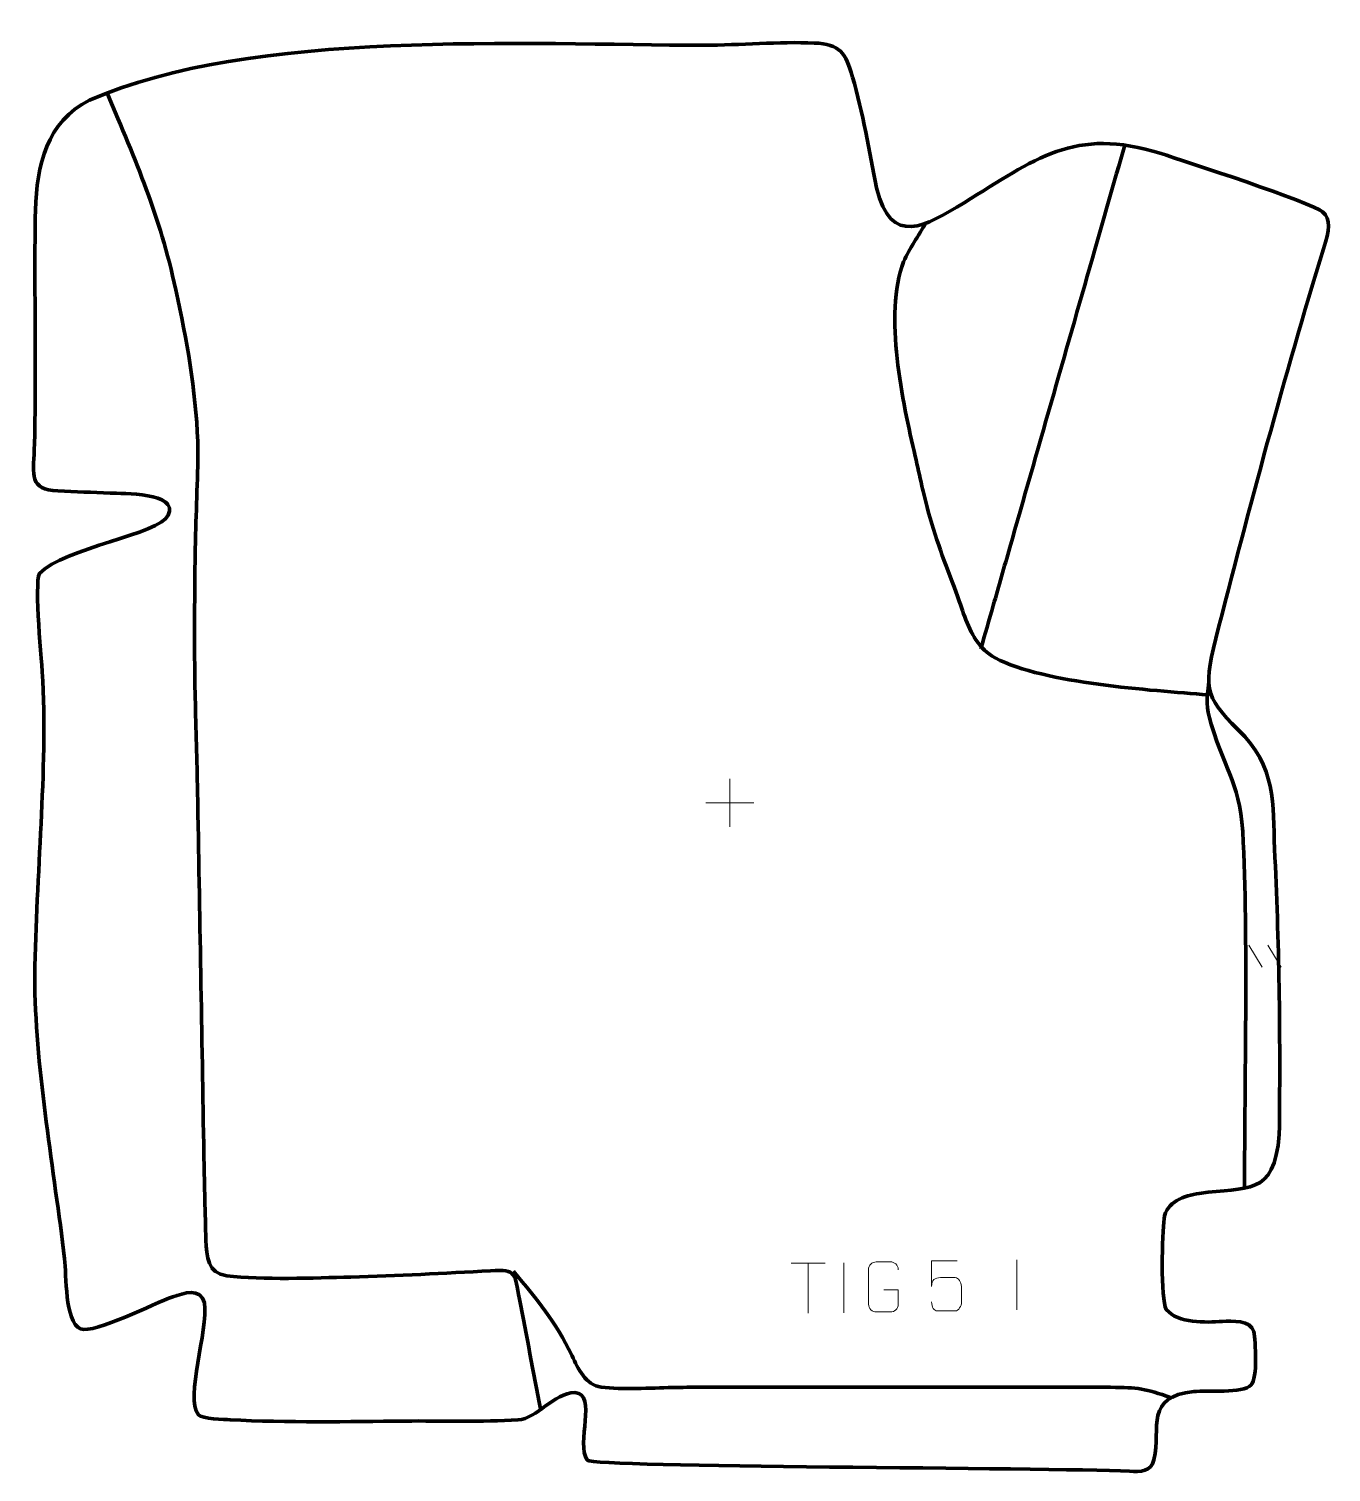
# Model space of a CAD drawing. Header units: millimetres. Extents: x -623 to 26, y 47 to 766.
import ezdxf

# ---------------------------------------------------------------- set-up
doc = ezdxf.new("R2010")
doc.units = ezdxf.units.MM
doc.header["$MEASUREMENT"] = 0
doc.layers.add('layer 2', color=7, linetype='Continuous')
doc.layers.add('layer 3', color=7, linetype='Continuous')

msp = doc.modelspace()

# ---------------------------------------------------------------- linework, layer by layer
at = {"layer": 'layer 2', "color": 140, "lineweight": 158}
for points, knots in [([(-584.2888, 734.1277), (-569.5831, 699.1619), (-558.2482, 673.6863), (-550.0151, 636.0314), (-550.0151, 636.0314), (-544.4523, 610.5895), (-540.1841, 586.5295), (-539.061, 560.4273), (-539.061, 560.4273), (-538.8829, 543.928), (-539.9168, 527.4228), (-540.2339, 510.9264), (-540.2339, 510.9264), (-540.6819, 485.3171), (-540.9049, 459.7616), (-540.3871, 434.1501), (-540.3871, 434.1501), (-540.3871, 434.1501), (-540.3533, 432.6389), (-540.3533, 432.6389), (-540.3533, 432.6389), (-539.9714, 417.0878), (-539.4911, 401.5429), (-539.1942, 385.9893), (-539.1942, 385.9893), (-538.0679, 325.4855), (-537.0795, 264.9793), (-536.0137, 204.4744), (-536.0137, 204.4744), (-536.0137, 204.4744), (-535.9873, 202.9743), (-535.9873, 202.9743), (-535.9873, 202.9743), (-535.7446, 189.4683), (-535.4269, 175.9712), (-534.9854, 162.4701), (-534.9854, 162.4701), (-534.7147, 154.3008), (-534.1494, 145.8248), (-524.6466, 144.7267), (-524.6466, 144.7267), (-506.6525, 142.6476), (-481.0951, 143.5671), (-462.7895, 144.102), (-462.7895, 144.102), (-439.5441, 144.7814), (-416.3109, 145.9304), (-393.0916, 147.2112), (-393.0916, 147.2112), (-379.7305, 147.9476), (-381.2219, 145.8551), (-378.6855, 133.0778), (-378.6855, 133.0778), (-375.0802, 114.9152), (-371.8633, 96.6046), (-368.3078, 78.4025)], [0, 0, 0, 0, 0.06666667, 0.06666667, 0.06666667, 0.06666667, 0.13333333, 0.13333333, 0.13333333, 0.13333333, 0.2, 0.2, 0.2, 0.2, 0.26666667, 0.26666667, 0.26666667, 0.26666667, 0.33333333, 0.33333333, 0.33333333, 0.33333333, 0.4, 0.4, 0.4, 0.4, 0.46666667, 0.46666667, 0.46666667, 0.46666667, 0.53333333, 0.53333333, 0.53333333, 0.53333333, 0.6, 0.6, 0.6, 0.6, 0.66666667, 0.66666667, 0.66666667, 0.66666667, 0.73333333, 0.73333333, 0.73333333, 0.73333333, 0.8, 0.8, 0.8, 0.8, 0.86666667, 0.86666667, 0.86666667, 0.86666667, 1, 1, 1, 1]), ([(-77.0178, 708.0803), (-82.3748, 689.3289), (-87.7319, 670.5775), (-93.0889, 651.8261), (-93.0889, 651.8261), (-106.8251, 603.7456), (-120.561, 555.665), (-134.297, 507.5844), (-134.297, 507.5844), (-137.0442, 497.9683), (-139.7914, 488.3522), (-142.5386, 478.7361), (-142.5386, 478.7361), (-144.599, 471.5241), (-146.6594, 464.312), (-148.7198, 457.0999)], [0, 0, 0, 0, 0.2, 0.2, 0.2, 0.2, 0.4, 0.4, 0.4, 0.4, 0.6, 0.6, 0.6, 0.6, 1, 1, 1, 1]), ([(-35.5723, 434.1568), (-64.6874, 436.6634), (-116.4613, 439.6046), (-141.6183, 452.5445), (-141.6183, 452.5445), (-145.8087, 455.0843), (-148.372, 457.5792), (-151.1824, 461.5666), (-151.1824, 461.5666), (-155.6782, 468.4086), (-158.1777, 477.5376), (-161.0534, 485.2377), (-161.0534, 485.2377), (-166.5406, 499.5897), (-171.5446, 512.7291), (-175.5139, 527.6518), (-175.5139, 527.6518), (-176.4368, 531.1749), (-177.2815, 534.6908), (-178.0959, 538.24), (-178.0959, 538.24), (-179.1897, 543.1831), (-180.2687, 548.1203), (-181.4126, 553.0528), (-181.4126, 553.0528), (-187.7496, 579.8752), (-197.2145, 623.7642), (-187.2601, 649.9428), (-187.2601, 649.9428), (-184.1568, 656.5944), (-179.9697, 662.9438), (-176.1507, 669.2172)], [0, 0, 0, 0, 0.11111111, 0.11111111, 0.11111111, 0.11111111, 0.22222222, 0.22222222, 0.22222222, 0.22222222, 0.33333333, 0.33333333, 0.33333333, 0.33333333, 0.44444444, 0.44444444, 0.44444444, 0.44444444, 0.55555556, 0.55555556, 0.55555556, 0.55555556, 0.66666667, 0.66666667, 0.66666667, 0.66666667, 0.77777778, 0.77777778, 0.77777778, 0.77777778, 1, 1, 1, 1]), ([(-17.2705, 188.2829), (-17.3221, 245.805), (-15.4844, 303.2641), (-17.8924, 360.769), (-17.8924, 360.769), (-19.2342, 390.5307), (-26.0339, 393.8414), (-33.9332, 419.6289), (-33.9332, 419.6289), (-36.5411, 428.3419), (-36.1688, 431.5985), (-35.0799, 440.4275)], [0, 0, 0, 0, 0.25, 0.25, 0.25, 0.25, 0.5, 0.5, 0.5, 0.5, 1, 1, 1, 1]), ([(-381.7252, 147.0903), (-369.5704, 132.4047), (-361.053, 122.2598), (-352.5202, 104.8493), (-352.5202, 104.8493), (-349.5528, 98.5078), (-345.7173, 90.1919), (-337.9336, 89.1892), (-337.9336, 89.1892), (-327.6504, 87.8645), (-313.1793, 88.8298), (-302.5108, 89.0405), (-302.5108, 89.0405), (-300.0973, 89.0766), (-297.684, 89.1167), (-295.2704, 89.1449), (-295.2704, 89.1449), (-290.9978, 89.1876), (-286.7218, 89.2459), (-282.4492, 89.2549), (-282.4492, 89.2549), (-216.359, 89.2439), (-150.2691, 89.308), (-84.1789, 89.1354), (-84.1789, 89.1354), (-70.2561, 89.0978), (-66.9727, 88.5039), (-53.9118, 83.9461)], [0, 0, 0, 0, 0.125, 0.125, 0.125, 0.125, 0.25, 0.25, 0.25, 0.25, 0.375, 0.375, 0.375, 0.375, 0.5, 0.5, 0.5, 0.5, 0.625, 0.625, 0.625, 0.625, 0.75, 0.75, 0.75, 0.75, 1, 1, 1, 1])]:
    msp.add_open_spline(points, degree=3, knots=knots, dxfattribs=at)
at = {"layer": 'layer 3', "color": 242, "lineweight": 158}
msp.add_open_spline([(-200.7901, 686.8693), (-193.3165, 656.9188), (-176.5058, 667.768), (-157.0423, 679.41), (-157.0423, 679.41), (-121.5018, 701.1731), (-102.4494, 717.5181), (-58.9247, 703.882), (-58.9247, 703.882), (-47.8511, 700.4127), (16.6489, 679.3069), (21.6343, 674.8174), (21.6343, 674.8174), (25.8838, 670.9907), (25.0133, 665.8442), (22.073, 656.4286), (22.073, 656.4286), (2.3623, 592.4437), (-14.9838, 527.1144), (-31.6349, 462.2557), (-31.6349, 462.2557), (-38.2613, 435.1085), (-36.4374, 432.6817), (-17.2105, 413.4514), (-17.2105, 413.4514), (-0.5217, 394.8829), (-3.423, 376.197), (-2.1272, 353.1337), (-2.1272, 353.1337), (0.0861, 307.6356), (0.6071, 260.5993), (0.0333, 215.0378), (0.0333, 215.0378), (-2.5825, 183.5844), (-15.9582, 189.4037), (-39.8256, 185.7609), (-39.8256, 185.7609), (-47.3261, 184.6162), (-56.3258, 181.7188), (-57.4184, 173.0946), (-57.4184, 173.0946), (-58.3145, 166.0221), (-59.2448, 133.0468), (-56.3102, 127.9716), (-56.3102, 127.9716), (-50.2514, 120.6504), (-36.6921, 121.5382), (-28.3528, 121.93), (-28.3528, 121.93), (-23.5525, 122.1555), (-14.2542, 122.8394), (-12.6286, 116.937), (-12.6286, 116.937), (-11.8651, 111.8593), (-10.5786, 93.8504), (-14.1088, 90.1813), (-14.1088, 90.1813), (-18.1551, 85.9758), (-35.9974, 87.627), (-42.5459, 87.028), (-42.5459, 87.028), (-67.1903, 84.39), (-58.9692, 69.2579), (-62.4198, 53.0819), (-62.4198, 53.0819), (-63.7447, 46.8713), (-69.1121, 47.0541), (-74.6878, 47.3072), (-74.6878, 47.3072), (-116.2874, 49.1957), (-341.6031, 49.2186), (-344.9343, 52.8428), (-344.9343, 52.8428), (-350.805, 61.1358), (-339.7287, 85.6996), (-351.06, 86.5356), (-351.06, 86.5356), (-361.7672, 86.324), (-369.8516, 73.5101), (-379.4991, 72.8896), (-379.4991, 72.8896), (-396.9552, 71.7671), (-417.8624, 72.5116), (-435.6993, 72.3197), (-435.6993, 72.3197), (-464.1052, 72.0386), (-494.6873, 71.4333), (-522.9634, 72.9859), (-522.9634, 72.9859), (-525.6556, 73.1337), (-536.9818, 73.39), (-538.7446, 75.5056), (-538.7446, 75.5056), (-545.5943, 83.7262), (-533.785, 117.4642), (-535.7844, 131.1645), (-535.7844, 131.1645), (-537.6467, 139.0528), (-546.1193, 136.0184), (-551.5803, 134.2541), (-551.5803, 134.2541), (-560.8312, 131.1146), (-590.1911, 115.782), (-597.5281, 118.2154), (-597.5281, 118.2154), (-605.557, 122.1657), (-604.4973, 145.0208), (-605.4449, 153.2327), (-605.4449, 153.2327), (-610.7684, 197.1875), (-619.5993, 245.5746), (-620.3461, 289.4837), (-620.3461, 289.4837), (-620.0736, 340.3727), (-614.1583, 390.0027), (-616.2695, 441.1333), (-616.2695, 441.1333), (-616.8494, 449.9588), (-620.6129, 489.2833), (-618.0425, 494.6433), (-618.0425, 494.6433), (-605.5675, 507.6126), (-558.2244, 514.0466), (-553.7798, 523.6719), (-553.7798, 523.6719), (-548.4576, 535.1978), (-576.7689, 534.4069), (-582.8277, 534.7002), (-582.8277, 534.7002), (-591.5408, 535.1271), (-600.1392, 535.3742), (-608.8077, 535.7524), (-608.8077, 535.7524), (-623.2782, 536.3839), (-621.0286, 543.9531), (-620.5663, 556.0744), (-620.5663, 556.0744), (-619.3653, 596.0111), (-620.7903, 635.8049), (-620.0055, 675.6471), (-620.0055, 675.6471), (-619.2714, 697.9004), (-614.5597, 719.8949), (-592.9902, 730.4576), (-592.9902, 730.4576), (-512.6389, 766.0204), (-375.3166, 758.0265), (-286.795, 757.8688), (-286.795, 757.8688), (-268.8771, 757.8843), (-249.25, 759.7234), (-231.7456, 758.9663), (-231.7456, 758.9663), (-218.8929, 758.4104), (-216.2219, 754.2567), (-212.6988, 742.0309), (-212.6988, 742.0309), (-207.6905, 724.6514), (-204.0899, 704.6515), (-200.7901, 686.8693)], degree=3, knots=[0, 0, 0, 0, 0.02439024, 0.02439024, 0.02439024, 0.02439024, 0.04878049, 0.04878049, 0.04878049, 0.04878049, 0.07317073, 0.07317073, 0.07317073, 0.07317073, 0.09756098, 0.09756098, 0.09756098, 0.09756098, 0.12195122, 0.12195122, 0.12195122, 0.12195122, 0.14634146, 0.14634146, 0.14634146, 0.14634146, 0.17073171, 0.17073171, 0.17073171, 0.17073171, 0.19512195, 0.19512195, 0.19512195, 0.19512195, 0.2195122, 0.2195122, 0.2195122, 0.2195122, 0.24390244, 0.24390244, 0.24390244, 0.24390244, 0.26829268, 0.26829268, 0.26829268, 0.26829268, 0.29268293, 0.29268293, 0.29268293, 0.29268293, 0.31707317, 0.31707317, 0.31707317, 0.31707317, 0.34146341, 0.34146341, 0.34146341, 0.34146341, 0.36585366, 0.36585366, 0.36585366, 0.36585366, 0.3902439, 0.3902439, 0.3902439, 0.3902439, 0.41463415, 0.41463415, 0.41463415, 0.41463415, 0.43902439, 0.43902439, 0.43902439, 0.43902439, 0.46341463, 0.46341463, 0.46341463, 0.46341463, 0.48780488, 0.48780488, 0.48780488, 0.48780488, 0.51219512, 0.51219512, 0.51219512, 0.51219512, 0.53658537, 0.53658537, 0.53658537, 0.53658537, 0.56097561, 0.56097561, 0.56097561, 0.56097561, 0.58536585, 0.58536585, 0.58536585, 0.58536585, 0.6097561, 0.6097561, 0.6097561, 0.6097561, 0.63414634, 0.63414634, 0.63414634, 0.63414634, 0.65853659, 0.65853659, 0.65853659, 0.65853659, 0.68292683, 0.68292683, 0.68292683, 0.68292683, 0.70731707, 0.70731707, 0.70731707, 0.70731707, 0.73170732, 0.73170732, 0.73170732, 0.73170732, 0.75609756, 0.75609756, 0.75609756, 0.75609756, 0.7804878, 0.7804878, 0.7804878, 0.7804878, 0.80487805, 0.80487805, 0.80487805, 0.80487805, 0.82926829, 0.82926829, 0.82926829, 0.82926829, 0.85365854, 0.85365854, 0.85365854, 0.85365854, 0.87804878, 0.87804878, 0.87804878, 0.87804878, 0.90243902, 0.90243902, 0.90243902, 0.90243902, 0.92682927, 0.92682927, 0.92682927, 0.92682927, 0.95121951, 0.95121951, 0.95121951, 0.95121951, 1, 1, 1, 1], dxfattribs=at)
at = {"layer": 'layer 3', "color": 250, "lineweight": 9}
for points in [[(-273.8539, 392.3708), (-273.8539, 392.3708), (-273.8539, 368.3929), (-273.8539, 368.3929)], [(-285.8428, 380.3818), (-285.8428, 380.3818), (-261.8649, 380.3818), (-261.8649, 380.3818)], [(-15.1586, 309.499), (-15.1586, 309.499), (-8.5611, 298.5367), (-8.5611, 298.5367)], [(-15.1586, 309.499), (-15.1586, 309.499), (-8.5611, 298.5367), (-8.5611, 298.5367)], [(-5.698, 309.499), (-5.698, 309.499), (0.8995, 298.5367), (0.8995, 298.5367)], [(-5.698, 309.499), (-5.698, 309.499), (0.8995, 298.5367), (0.8995, 298.5367)], [(-243.2925, 151.047), (-243.2925, 151.047), (-226.3053, 151.047), (-226.3053, 151.047)], [(-234.7987, 126.117), (-234.7987, 126.117), (-234.7987, 151.0705), (-234.7987, 151.0705)], [(-217.0615, 151.1824), (-217.0615, 151.1824), (-217.0615, 126.2083), (-217.0615, 126.2083)], [(-130.8075, 152.6684), (-130.8075, 152.6684), (-130.8075, 127.6943), (-130.8075, 127.6943)]]:
    msp.add_open_spline(points, degree=3, dxfattribs=at)
for points in [[(-197.0563, 137.6697), (-197.0563, 137.6697), (-189.8882, 137.6697), (-189.8882, 137.6697), (-189.8882, 137.6697), (-189.8882, 137.6697), (-189.8882, 130.5016), (-189.8882, 130.5016), (-189.8882, 130.5016), (-190.0279, 128.1782), (-191.7051, 126.6986), (-193.8529, 126.6878), (-193.8529, 126.6878), (-196.1847, 126.6882), (-198.5167, 126.6882), (-200.8482, 126.6878), (-200.8482, 126.6878), (-202.7731, 126.5824), (-204.7453, 128.4669), (-204.7341, 130.4842), (-204.7341, 130.4842), (-204.7337, 136.2543), (-204.7337, 142.024), (-204.7341, 147.7933), (-204.7341, 147.7933), (-204.7299, 149.9314), (-202.9831, 151.6506), (-200.8308, 151.6372), (-200.8308, 151.6372), (-198.5051, 151.6372), (-196.179, 151.6372), (-193.8529, 151.6372), (-193.8529, 151.6372), (-191.9062, 151.6726), (-189.9148, 150.1811), (-189.8882, 147.7434)], [(-160.4533, 152.0772), (-160.4533, 152.0772), (-173.305, 152.0772), (-173.305, 152.0772), (-173.305, 152.0772), (-173.3047, 147.8466), (-173.3047, 143.6157), (-173.305, 139.3845), (-173.305, 139.3845), (-173.3053, 142.6946), (-171.6743, 143.7664), (-168.8623, 143.8269), (-168.8623, 143.8269), (-166.4227, 143.8272), (-163.9832, 143.8272), (-161.544, 143.8269), (-161.544, 143.8269), (-159.8942, 143.8337), (-158.4193, 141.4532), (-158.3908, 139.3845), (-158.3908, 139.3845), (-158.3911, 136.7972), (-158.3911, 134.2096), (-158.3908, 131.6219), (-158.3908, 131.6219), (-158.3446, 129.6625), (-159.844, 127.2262), (-161.4699, 127.1677), (-161.4699, 127.1677), (-163.4264, 127.168), (-168.3214, 127.168), (-170.2784, 127.1677), (-170.2784, 127.1677), (-172.1239, 127.1589), (-173.231, 129.1237), (-173.2518, 131.6748)]]:
    msp.add_open_spline(points, degree=3, knots=[0, 0, 0, 0, 0.1, 0.1, 0.1, 0.1, 0.2, 0.2, 0.2, 0.2, 0.3, 0.3, 0.3, 0.3, 0.4, 0.4, 0.4, 0.4, 0.5, 0.5, 0.5, 0.5, 0.6, 0.6, 0.6, 0.6, 0.7, 0.7, 0.7, 0.7, 0.8, 0.8, 0.8, 0.8, 1, 1, 1, 1], dxfattribs=at)

doc.saveas('drawing.dxf')
